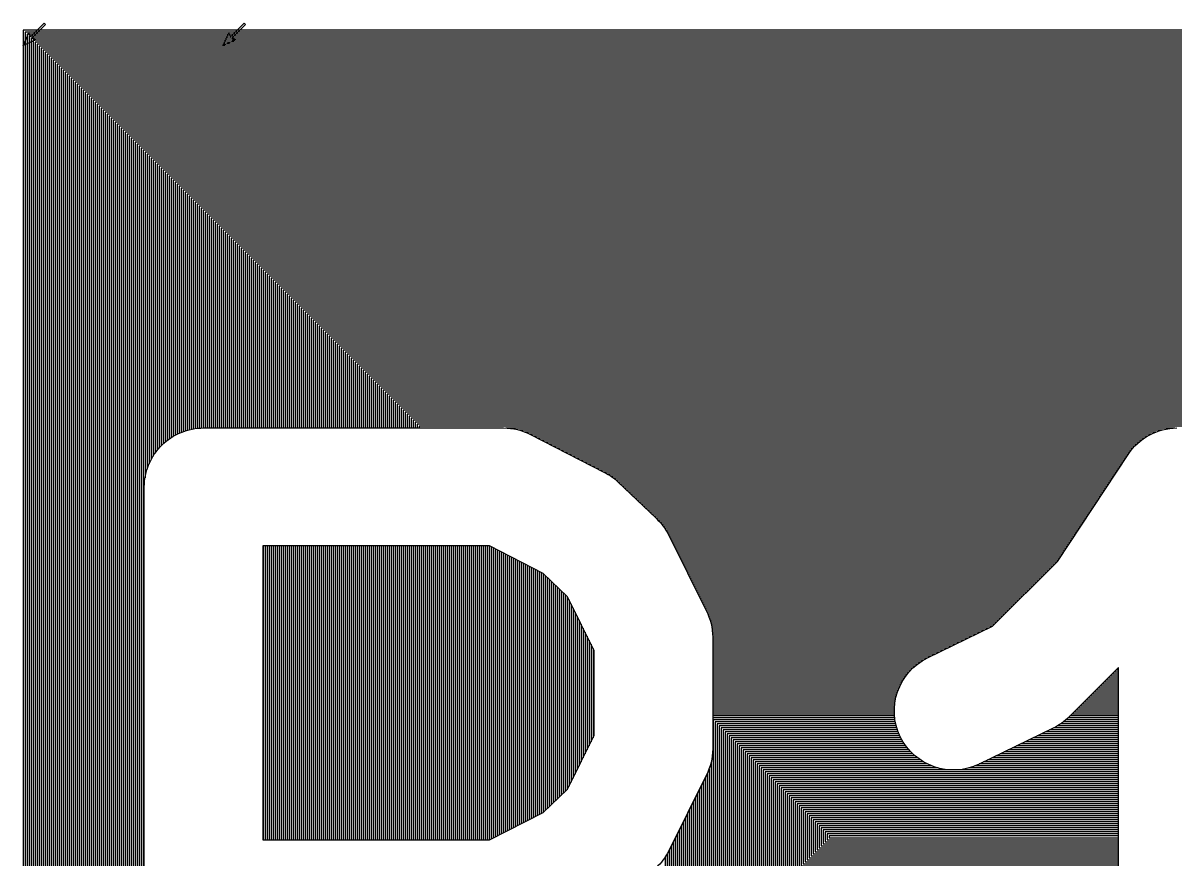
# Model space of a CAD drawing. Extents: x 0 to 5.72, y -4.73 to 0.03.
# Drawn here: x 0 to 1.464, y -1.034 to 0.029 of the extents above; entities that cross this region are included whole.
import ezdxf

# ---------------------------------------------------------------- set-up
doc = ezdxf.new("R2010")
doc.units = 0
doc.layers.get('0').update_dxf_attribs({"linetype": 'CONTINUOUS'})
doc.layers.add('Layer_1', color=7, linetype='CONTINUOUS')

msp = doc.modelspace()

# ---------------------------------------------------------------- linework, layer by layer
at = {"color": 7}
for points in [[(0, 0.0197), (0, -2.032371), (5.72058, -2.032371), (5.72058, 0.0197)], [(0.229443, -0.485697)], [(0.304373, -0.635559), (0.304373, -1.008662), (0.592211, -1.008662), (0.660425, -0.974039), (0.691431, -0.944586), (0.725538, -0.875853), (0.725538, -0.768884), (0.691431, -0.700156), (0.660425, -0.6707), (0.592211, -0.635559)]]:
    msp.add_lwpolyline(points, close=True, dxfattribs=at)
for points in [[(0.229443, -0.485697), (0.610298, -0.485697)], [(0.644403, -0.493964), (0.738454, -0.542024)], [(1.148766, -0.77767), (1.231448, -0.73736), (1.313614, -0.655198), (1.403533, -0.519286)], [(0.756026, -0.554429), (0.804085, -0.600418)], [(0.153995, -1.561602), (0.153995, -1.08411), (0.153995, -0.560627)], [(0.819587, -0.621089), (0.867646, -0.717723)], [(0.875914, -0.751315), (0.875914, -0.893425)], [(1.181839, -1.48667), (1.39113, -1.48667), (1.39113, -0.790072), (1.3286, -0.8526)], [(1.308448, -0.86707), (1.214397, -0.912544)], [(0.867646, -0.927014), (0.819587, -1.023648)]]:
    msp.add_lwpolyline(points, dxfattribs=at)
for points in [[(0.176147, -0.507482), (0.190307, -0.493419), (0.209487, -0.485579), (0.229443, -0.485697)], [(0.610298, -0.485697), (0.62216, -0.485717), (0.633849, -0.48855), (0.644403, -0.493964)], [(1.403533, -0.519286), (1.417323, -0.498464), (1.440571, -0.485871), (1.465544, -0.485697)], [(0.153995, -0.560627), (0.154015, -0.54067), (0.161987, -0.521545), (0.176147, -0.507482)], [(0.738454, -0.542024), (0.744877, -0.545293), (0.750795, -0.549471), (0.756026, -0.554429)], [(0.804085, -0.600418), (0.810409, -0.60636), (0.815654, -0.613354), (0.819587, -0.621089)], [(0.867646, -0.717723), (0.872982, -0.728123), (0.875813, -0.739626), (0.875914, -0.751315)], [(1.114143, -0.877921), (1.096022, -0.840676), (1.111523, -0.795794), (1.148766, -0.77767)], [(1.3286, -0.8526), (1.322733, -0.858508), (1.315922, -0.863399), (1.308448, -0.86707)], [(1.214397, -0.912544), (1.177152, -0.930666), (1.132267, -0.915165), (1.114143, -0.877921)], [(0.875914, -0.893425), (0.875813, -0.905113), (0.872981, -0.916615), (0.867646, -0.927014)], [(0.819587, -1.023648), (0.815654, -1.031383), (0.810409, -1.038377), (0.804085, -1.044319)]]:
    msp.add_open_spline(points, degree=3, dxfattribs=at)
at = {"layer": 'Layer_1', "color": 7}
for points in [[(0, 0), (0.007461, 0.016113), (0.009525, 0.011271), (0.026908, 0.028654), (0.026908, 0.028654), (0.028654, 0.026908), (0.011271, 0.009525), (0.016113, 0.007461)], [(0.254, 0), (0.261461, 0.016113), (0.263525, 0.011271), (0.280908, 0.028654), (0.280908, 0.028654), (0.282654, 0.026908), (0.265271, 0.009525), (0.270113, 0.007461)]]:
    msp.add_lwpolyline(points, close=True, dxfattribs=at)
at = {"layer": 'Layer_1', "color": 4}
for points in [[(5.720587, 0.0197), (0, 0.0197), (0, 0.0197), (0, 0.0197), (0, -2.029831), (0, -2.029831), (5.718047, -2.029831)], [(5.718047, 0.01716), (0.00254, 0.01716), (0.00254, -2.027291), (5.715507, -2.027291)], [(5.715507, 0.01462), (0.00508, 0.01462), (0.00508, -2.024751), (5.712967, -2.024751)], [(5.712967, 0.01208), (0.00762, 0.01208), (0.00762, -2.022211), (5.710427, -2.022211)], [(5.710427, 0.00954), (0.01016, 0.00954), (0.01016, -2.019671), (5.707887, -2.019671)], [(5.707887, 0.007), (0.0127, 0.007), (0.0127, -2.017131), (5.705347, -2.017131)], [(5.705347, 0.00446), (0.01524, 0.00446), (0.01524, -2.014591), (5.702807, -2.014591)], [(5.702807, 0.00192), (0.01778, 0.00192), (0.01778, -2.012051), (5.700267, -2.012051)], [(5.700267, -0.00062), (0.02032, -0.00062), (0.02032, -2.009511), (5.697728, -2.009511)], [(5.697728, -0.00316), (0.02286, -0.00316), (0.02286, -2.006971), (5.695188, -2.006971)], [(5.695188, -0.0057), (0.0254, -0.0057), (0.0254, -2.004431), (5.692648, -2.004431)], [(5.692648, -0.00824), (0.02794, -0.00824), (0.02794, -2.001891), (5.690108, -2.001891)], [(5.690108, -0.01078), (0.03048, -0.01078), (0.03048, -1.999351), (5.687568, -1.999351)], [(5.687568, -0.01332), (0.03302, -0.01332), (0.03302, -1.996811), (5.685028, -1.996811)], [(5.685028, -0.01586), (0.03556, -0.01586), (0.03556, -1.994271), (5.682488, -1.994271)], [(5.682488, -0.0184), (0.0381, -0.0184), (0.0381, -1.991731), (5.679948, -1.991731)], [(5.679948, -0.02094), (0.04064, -0.02094), (0.04064, -1.989191), (5.677408, -1.989191)], [(5.677408, -0.02348), (0.04318, -0.02348), (0.04318, -1.986651), (5.674868, -1.986651)], [(5.674868, -0.02602), (0.04572, -0.02602), (0.04572, -1.984111), (5.672328, -1.984111)], [(5.672328, -0.02856), (0.04826, -0.02856), (0.04826, -1.981571), (5.669788, -1.981571)], [(5.669788, -0.0311), (0.0508, -0.0311), (0.0508, -1.979031), (5.667248, -1.979031)], [(5.667248, -0.03364), (0.05334, -0.03364), (0.05334, -1.976491), (5.664708, -1.976491)], [(5.664708, -0.03618), (0.05588, -0.03618), (0.05588, -1.973951), (5.662168, -1.973951)], [(5.662168, -0.03872), (0.05842, -0.03872), (0.05842, -1.971411), (5.659628, -1.971411)], [(5.659628, -0.04126), (0.06096, -0.04126), (0.06096, -1.968871), (5.657088, -1.968871)], [(5.657088, -0.0438), (0.0635, -0.0438), (0.0635, -1.966331), (5.654548, -1.966331)], [(5.654548, -0.04634), (0.06604, -0.04634), (0.06604, -1.963791), (5.652008, -1.963791)], [(5.652008, -0.04888), (0.06858, -0.04888), (0.06858, -1.961251), (5.649468, -1.961251)], [(5.649468, -0.05142), (0.07112, -0.05142), (0.07112, -1.958711), (5.646928, -1.958711)], [(5.646928, -0.05396), (0.07366, -0.05396), (0.07366, -1.956171), (5.644388, -1.956171)], [(5.644388, -0.0565), (0.0762, -0.0565), (0.0762, -1.953631), (5.641848, -1.953631)], [(5.641848, -0.05904), (0.07874, -0.05904), (0.07874, -1.951091), (5.639308, -1.951091)], [(5.639308, -0.06158), (0.08128, -0.06158), (0.08128, -1.948551), (5.636768, -1.948551)], [(5.636768, -0.06412), (0.08382, -0.06412), (0.08382, -1.946011), (5.634228, -1.946011)], [(5.634228, -0.06666), (0.08636, -0.06666), (0.08636, -1.943471), (5.631688, -1.943471)], [(5.631688, -0.0692), (0.0889, -0.0692), (0.0889, -1.940931), (5.629148, -1.940931)], [(5.629148, -0.07174), (0.09144, -0.07174), (0.09144, -1.938391), (5.626608, -1.938391)], [(5.626608, -0.07428), (0.09398, -0.07428), (0.09398, -1.935851), (5.624068, -1.935851)], [(5.624068, -0.07682), (0.09652, -0.07682), (0.09652, -1.933311), (5.621528, -1.933311)], [(5.621528, -0.07936), (0.09906, -0.07936), (0.09906, -1.930771), (5.618988, -1.930771)], [(5.618988, -0.0819), (0.1016, -0.0819), (0.1016, -1.928231), (5.616448, -1.928231)], [(5.616448, -0.08444), (0.10414, -0.08444), (0.10414, -1.925691), (5.613908, -1.925691)], [(5.613908, -0.08698), (0.10668, -0.08698), (0.10668, -1.923151), (5.611368, -1.923151)], [(5.611368, -0.08952), (0.10922, -0.08952), (0.10922, -1.920611), (5.608828, -1.920611)], [(5.608828, -0.09206), (0.11176, -0.09206), (0.11176, -1.918071), (5.606288, -1.918071)], [(5.606288, -0.0946), (0.1143, -0.0946), (0.1143, -1.915531), (5.603748, -1.915531)], [(5.603748, -0.09714), (0.11684, -0.09714), (0.11684, -1.912991), (5.601208, -1.912991)], [(5.601208, -0.09968), (0.11938, -0.09968), (0.11938, -1.910451), (5.598668, -1.910451)], [(5.598668, -0.10222), (0.12192, -0.10222), (0.12192, -1.907911), (5.596128, -1.907911)], [(5.596128, -0.10476), (0.12446, -0.10476), (0.12446, -1.905371), (5.593588, -1.905371)], [(5.593588, -0.1073), (0.127, -0.1073), (0.127, -1.902831), (5.591048, -1.902831)], [(5.591048, -0.10984), (0.12954, -0.10984), (0.12954, -1.900291), (5.588508, -1.900291)], [(5.588508, -0.11238), (0.13208, -0.11238), (0.13208, -1.897751), (5.585968, -1.897751)], [(5.585968, -0.11492), (0.13462, -0.11492), (0.13462, -1.895211), (5.583428, -1.895211)], [(5.583428, -0.11746), (0.13716, -0.11746), (0.13716, -1.892671), (5.580888, -1.892671)], [(5.580888, -0.12), (0.1397, -0.12), (0.1397, -1.890131), (5.578348, -1.890131)], [(5.578348, -0.12254), (0.14224, -0.12254), (0.14224, -1.887591), (5.575808, -1.887591)], [(5.575808, -0.12508), (0.14478, -0.12508), (0.14478, -1.885051), (5.573268, -1.885051)], [(5.573268, -0.12762), (0.14732, -0.12762), (0.14732, -1.882511), (5.570728, -1.882511)], [(5.570728, -0.13016), (0.14986, -0.13016), (0.14986, -1.879971), (5.568188, -1.879971)], [(5.568188, -0.1327), (0.1524, -0.1327), (0.1524, -1.877431), (5.565648, -1.877431)], [(5.565648, -0.13524), (0.15494, -0.13524), (0.15494, -0.548833)], [(0.15494, -1.573403), (0.15494, -1.874891), (5.563108, -1.874891), (5.563108, -0.13778), (0.15748, -0.13778), (0.15748, -0.538104)], [(0.15748, -1.58413), (0.15748, -1.872351), (5.560568, -1.872351), (5.560568, -0.14032), (0.16002, -0.14032), (0.16002, -0.531249)], [(0.16002, -1.590985), (0.16002, -1.869811), (5.558028, -1.869811), (5.558028, -0.14286), (0.16256, -0.14286), (0.16256, -0.525895)], [(0.16256, -1.596339), (0.16256, -1.867271), (5.555488, -1.867271), (5.555488, -0.1454), (0.1651, -0.1454), (0.1651, -0.521427)], [(0.1651, -1.600807), (0.1651, -1.864731), (5.552948, -1.864731), (5.552948, -0.14794), (0.16764, -0.14794), (0.16764, -0.517566)], [(0.16764, -1.604668), (0.16764, -1.862191), (5.550408, -1.862191), (5.550408, -0.15048), (0.17018, -0.15048), (0.17018, -0.514162)], [(0.17018, -1.608072), (0.17018, -1.859651), (5.547868, -1.859651), (5.547868, -0.15302), (0.17272, -0.15302), (0.17272, -0.511119)], [(0.17272, -1.611112), (0.17272, -1.857111), (5.545328, -1.857111), (5.545328, -0.15556), (0.17526, -0.15556), (0.17526, -0.508379)], [(0.17526, -1.613855), (0.17526, -1.854571), (5.542788, -1.854571), (5.542788, -0.1581), (0.1778, -0.1581), (0.1778, -0.50589)], [(5.540248, -0.54547), (5.540248, -0.16064), (0.18034, -0.16064), (0.18034, -0.503624)], [(5.537708, -0.536199), (5.537708, -0.16318), (0.18288, -0.16318), (0.18288, -0.501551)], [(5.535168, -0.529786), (5.535168, -0.16572), (0.18542, -0.16572), (0.18542, -0.499656)], [(5.532628, -0.524673), (5.532628, -0.16826), (0.18796, -0.16826), (0.18796, -0.497919)], [(5.530088, -0.520365), (5.530088, -0.1708), (0.1905, -0.1708), (0.1905, -0.496332)], [(5.527548, -0.516624), (5.527548, -0.17334), (0.19304, -0.17334), (0.19304, -0.494879)], [(5.525008, -0.513317), (5.525008, -0.17588), (0.19558, -0.17588), (0.19558, -0.493553)], [(5.522468, -0.510355), (5.522468, -0.17842), (0.19812, -0.17842), (0.19812, -0.492349)], [(5.519928, -0.507683), (5.519928, -0.18096), (0.20066, -0.18096), (0.20066, -0.491257)], [(5.517388, -0.505257), (5.517388, -0.1835), (0.2032, -0.1835), (0.2032, -0.490274)], [(5.514848, -0.503045), (5.514848, -0.18604), (0.20574, -0.18604), (0.20574, -0.489395)], [(5.512308, -0.501023), (5.512308, -0.18858), (0.20828, -0.18858), (0.20828, -0.488615)], [(5.509768, -0.499169), (5.509768, -0.19112), (0.21082, -0.19112), (0.21082, -0.487932)], [(5.507228, -0.497472), (5.507228, -0.19366), (0.21336, -0.19366), (0.21336, -0.487345)], [(5.504688, -0.495918), (5.504688, -0.1962), (0.2159, -0.1962), (0.2159, -0.486847)], [(5.502148, -0.494498), (5.502148, -0.19874), (0.21844, -0.19874), (0.21844, -0.486443)], [(5.499608, -0.4932), (5.499608, -0.20128), (0.22098, -0.20128), (0.22098, -0.486126)], [(5.497068, -0.492021), (5.497068, -0.20382), (0.22352, -0.20382), (0.22352, -0.485895)], [(5.494528, -0.490957), (5.494528, -0.20636), (0.22606, -0.20636), (0.22606, -0.485752)], [(5.491988, -0.489999), (5.491988, -0.2089), (0.2286, -0.2089), (0.2286, -0.485697)], [(5.489448, -0.489146), (5.489448, -0.21144), (0.23114, -0.21144), (0.23114, -0.485697)], [(5.486908, -0.488392), (5.486908, -0.21398), (0.23368, -0.21398), (0.23368, -0.485697)], [(5.484368, -0.487736), (5.484368, -0.21652), (0.23622, -0.21652), (0.23622, -0.485697)], [(5.481828, -0.487172), (5.481828, -0.21906), (0.23876, -0.21906), (0.23876, -0.485697)], [(5.479288, -0.486702), (5.479288, -0.2216), (0.2413, -0.2216), (0.2413, -0.485697)], [(5.476748, -0.486324), (5.476748, -0.22414), (0.24384, -0.22414), (0.24384, -0.485697)], [(5.474208, -0.486032), (5.474208, -0.22668), (0.24638, -0.22668), (0.24638, -0.485697)], [(5.471668, -0.485826), (5.471668, -0.22922), (0.24892, -0.22922), (0.24892, -0.485697)], [(5.469128, -0.485709), (5.469128, -0.23176), (0.25146, -0.23176), (0.25146, -0.485697)], [(5.466588, -0.485679), (5.466588, -0.2343), (0.254, -0.2343), (0.254, -0.485697)], [(5.464048, -0.485735), (5.464048, -0.23684), (0.25654, -0.23684), (0.25654, -0.485697)], [(5.461508, -0.485874), (5.461508, -0.23938), (0.25908, -0.23938), (0.25908, -0.485697)], [(5.458968, -0.4861), (5.458968, -0.24192), (0.26162, -0.24192), (0.26162, -0.485697)], [(5.456428, -0.486415), (5.456428, -0.24446), (0.26416, -0.24446), (0.26416, -0.485697)], [(5.453888, -0.486817), (5.453888, -0.247), (0.2667, -0.247), (0.2667, -0.485697)], [(5.451348, -0.487309), (5.451348, -0.24954), (0.26924, -0.24954), (0.26924, -0.485697)], [(5.448808, -0.487894), (5.448808, -0.25208), (0.27178, -0.25208), (0.27178, -0.485697)], [(5.446268, -0.488569), (5.446268, -0.25462), (0.27432, -0.25462), (0.27432, -0.485697)], [(5.443728, -0.489341), (5.443728, -0.25716), (0.27686, -0.25716), (0.27686, -0.485697)], [(5.441188, -0.490215), (5.441188, -0.2597), (0.2794, -0.2597), (0.2794, -0.485697)], [(5.438648, -0.491191), (5.438648, -0.26224), (0.28194, -0.26224), (0.28194, -0.485697)], [(5.436108, -0.492273), (5.436108, -0.26478), (0.28448, -0.26478), (0.28448, -0.485697)], [(5.433568, -0.493472), (5.433568, -0.26732), (0.28702, -0.26732), (0.28702, -0.485697)], [(5.431028, -0.494787), (5.431028, -0.26986), (0.28956, -0.26986), (0.28956, -0.485697)], [(5.428488, -0.49623), (5.428488, -0.2724), (0.2921, -0.2724), (0.2921, -0.485697)], [(5.425948, -0.49781), (5.425948, -0.27494), (0.29464, -0.27494), (0.29464, -0.485697)], [(5.423408, -0.499537), (5.423408, -0.27748), (0.29718, -0.27748), (0.29718, -0.485697)], [(5.420868, -0.501424), (5.420868, -0.28002), (0.29972, -0.28002), (0.29972, -0.485697)], [(5.418328, -0.503487), (5.418328, -0.28256), (0.30226, -0.28256), (0.30226, -0.485697)], [(5.415788, -0.505747), (5.415788, -0.2851), (0.3048, -0.2851), (0.3048, -0.485697)], [(5.413248, -0.508226), (5.413248, -0.28764), (0.30734, -0.28764), (0.30734, -0.485697)], [(5.410708, -0.510962), (5.410708, -0.29018), (0.30988, -0.29018), (0.30988, -0.485697)], [(5.408168, -0.513995), (5.408168, -0.29272), (0.31242, -0.29272), (0.31242, -0.485697)], [(5.405628, -0.517388), (5.405628, -0.29526), (0.31496, -0.29526), (0.31496, -0.485697)], [(5.403088, -0.521152), (5.403088, -0.2978), (0.3175, -0.2978), (0.3175, -0.485697)], [(5.400548, -0.52497), (5.400548, -0.30034), (0.32004, -0.30034), (0.32004, -0.485697)], [(5.398008, -0.528788), (5.398008, -0.30288), (0.32258, -0.30288), (0.32258, -0.485697)], [(5.395468, -0.532603), (5.395468, -0.30542), (0.32512, -0.30542), (0.32512, -0.485697)], [(5.392928, -0.53642), (5.392928, -0.30796), (0.32766, -0.30796), (0.32766, -0.485697)], [(5.390388, -0.540238), (5.390388, -0.3105), (0.3302, -0.3105), (0.3302, -0.485697)], [(5.387848, -0.544056), (5.387848, -0.31304), (0.33274, -0.31304), (0.33274, -0.485697)], [(5.385308, -0.547873), (5.385308, -0.31558), (0.33528, -0.31558), (0.33528, -0.485697)], [(5.382768, -0.551691), (5.382768, -0.31812), (0.33782, -0.31812), (0.33782, -0.485697)], [(5.380228, -0.555508), (5.380228, -0.32066), (0.34036, -0.32066), (0.34036, -0.485697)], [(5.377688, -0.559324), (5.377688, -0.3232), (0.3429, -0.3232), (0.3429, -0.485697)], [(5.375148, -0.563141), (5.375148, -0.32574), (0.34544, -0.32574), (0.34544, -0.485697)], [(5.372608, -0.566959), (5.372608, -0.32828), (0.34798, -0.32828), (0.34798, -0.485697)], [(5.370068, -0.570776), (5.370068, -0.33082), (0.35052, -0.33082), (0.35052, -0.485697)], [(5.367528, -0.574594), (5.367528, -0.33336), (0.35306, -0.33336), (0.35306, -0.485697)], [(5.364988, -0.578412), (5.364988, -0.3359), (0.3556, -0.3359), (0.3556, -0.485697)], [(5.362448, -0.582229), (5.362448, -0.33844), (0.35814, -0.33844), (0.35814, -0.485697)], [(5.359908, -0.586044), (5.359908, -0.34098), (0.36068, -0.34098), (0.36068, -0.485697)], [(5.357368, -0.589862), (5.357368, -0.34352), (0.36322, -0.34352), (0.36322, -0.485697)], [(5.354828, -0.59368), (5.354828, -0.34606), (0.36576, -0.34606), (0.36576, -0.485697)], [(5.352288, -0.597497), (5.352288, -0.3486), (0.3683, -0.3486), (0.3683, -0.485697)], [(5.349748, -0.601315), (5.349748, -0.35114), (0.37084, -0.35114), (0.37084, -0.485697)], [(5.347208, -0.605132), (5.347208, -0.35368), (0.37338, -0.35368), (0.37338, -0.485697)], [(5.344668, -0.60895), (5.344668, -0.35622), (0.37592, -0.35622), (0.37592, -0.485697)], [(5.342128, -0.612765), (5.342128, -0.35876), (0.37846, -0.35876), (0.37846, -0.485697)], [(5.339588, -0.616583), (5.339588, -0.3613), (0.381, -0.3613), (0.381, -0.485697)], [(5.337048, -0.6204), (5.337048, -0.36384), (0.38354, -0.36384), (0.38354, -0.485697)], [(5.334508, -0.624218), (5.334508, -0.36638), (0.38608, -0.36638), (0.38608, -0.485697)], [(5.331968, -0.628036), (5.331968, -0.36892), (0.38862, -0.36892), (0.38862, -0.485697)], [(5.329428, -0.631853), (5.329428, -0.37146), (0.39116, -0.37146), (0.39116, -0.485697)], [(5.326888, -0.635671), (5.326888, -0.374), (0.3937, -0.374), (0.3937, -0.485697)], [(5.324348, -0.639486), (5.324348, -0.37654), (0.39624, -0.37654), (0.39624, -0.485697)], [(5.321808, -0.643304), (5.321808, -0.37908), (0.39878, -0.37908), (0.39878, -0.485697)], [(5.319268, -0.647121), (5.319268, -0.38162), (0.40132, -0.38162), (0.40132, -0.485697)], [(5.316728, -0.650939), (5.316728, -0.38416), (0.40386, -0.38416), (0.40386, -0.485697)], [(5.314188, -0.654756), (5.314188, -0.3867), (0.4064, -0.3867), (0.4064, -0.485697)], [(5.311648, -0.658574), (5.311648, -0.38924), (0.40894, -0.38924), (0.40894, -0.485697)], [(5.309108, -0.662392), (5.309108, -0.39178), (0.41148, -0.39178), (0.41148, -0.485697)], [(5.306568, -0.666207), (5.306568, -0.39432), (0.41402, -0.39432), (0.41402, -0.485697)], [(5.304028, -0.670024), (5.304028, -0.39686), (0.41656, -0.39686), (0.41656, -0.485697)], [(5.301488, -0.673842), (5.301488, -0.3994), (0.4191, -0.3994), (0.4191, -0.485697)], [(5.298948, -0.67766), (5.298948, -0.40194), (0.42164, -0.40194), (0.42164, -0.485697)], [(5.296408, -0.681477), (5.296408, -0.40448), (0.42418, -0.40448), (0.42418, -0.485697)], [(5.293868, -0.685295), (5.293868, -0.40702), (0.42672, -0.40702), (0.42672, -0.485697)], [(5.291328, -0.689112), (5.291328, -0.40956), (0.42926, -0.40956), (0.42926, -0.485697)], [(5.288788, -0.692928), (5.288788, -0.4121), (0.4318, -0.4121), (0.4318, -0.485697)], [(5.286248, -0.696745), (5.286248, -0.41464), (0.43434, -0.41464), (0.43434, -0.485697)], [(5.283708, -0.700563), (5.283708, -0.41718), (0.43688, -0.41718), (0.43688, -0.485697)], [(5.281168, -0.70438), (5.281168, -0.41972), (0.43942, -0.41972), (0.43942, -0.485697)], [(5.278628, -0.708198), (5.278628, -0.42226), (0.44196, -0.42226), (0.44196, -0.485697)], [(5.276088, -0.712016), (5.276088, -0.4248), (0.4445, -0.4248), (0.4445, -0.485697)], [(5.273548, -0.715833), (5.273548, -0.42734), (0.44704, -0.42734), (0.44704, -0.485697)], [(5.271008, -0.719648), (5.271008, -0.42988), (0.44958, -0.42988), (0.44958, -0.485697)], [(5.268468, -0.723466), (5.268468, -0.43242), (0.45212, -0.43242), (0.45212, -0.485697)], [(5.265928, -0.727284), (5.265928, -0.43496), (0.45466, -0.43496), (0.45466, -0.485697)], [(5.263388, -0.731101), (5.263388, -0.4375), (0.4572, -0.4375), (0.4572, -0.485697)], [(5.260848, -0.734919), (5.260848, -0.44004), (0.45974, -0.44004), (0.45974, -0.485697)], [(5.258308, -0.738736), (5.258308, -0.44258), (0.46228, -0.44258), (0.46228, -0.485697)], [(5.255768, -0.742554), (5.255768, -0.44512), (0.46482, -0.44512), (0.46482, -0.485697)], [(5.253228, -0.746369), (5.253228, -0.44766), (0.46736, -0.44766), (0.46736, -0.485697)], [(5.250688, -0.750187), (5.250688, -0.4502), (0.4699, -0.4502), (0.4699, -0.485697)], [(5.248148, -0.754004), (5.248148, -0.45274), (0.47244, -0.45274), (0.47244, -0.485697)], [(5.245608, -0.757822), (5.245608, -0.45528), (0.47498, -0.45528), (0.47498, -0.485697)], [(5.243068, -0.76164), (5.243068, -0.45782), (0.47752, -0.45782), (0.47752, -0.485697)], [(5.240528, -0.765457), (5.240528, -0.46036), (0.48006, -0.46036), (0.48006, -0.485697)], [(5.237988, -0.769275), (5.237988, -0.4629), (0.4826, -0.4629), (0.4826, -0.485697)], [(5.235448, -0.77309), (5.235448, -0.46544), (0.48514, -0.46544), (0.48514, -0.485697)], [(5.232908, -0.776908), (5.232908, -0.46798), (0.48768, -0.46798), (0.48768, -0.485697)], [(5.230368, -0.780725), (5.230368, -0.47052), (0.49022, -0.47052), (0.49022, -0.485697)], [(5.227828, -0.784543), (5.227828, -0.47306), (0.49276, -0.47306), (0.49276, -0.485697)], [(5.225288, -0.78836), (5.225288, -0.4756), (0.4953, -0.4756), (0.4953, -0.485697)], [(5.222748, -0.792178), (5.222748, -0.47814), (0.49784, -0.47814), (0.49784, -0.485697)], [(5.220208, -0.795996), (5.220208, -0.48068), (0.50038, -0.48068), (0.50038, -0.485697)], [(5.217668, -0.799811), (5.217668, -0.48322), (0.50292, -0.48322), (0.50292, -0.485697)], [(1.462936, -0.48576), (0.613258, -0.48576)], [(1.446466, -0.4883), (0.62976, -0.4883)], [(1.438765, -0.49084), (0.637466, -0.49084)], [(1.432994, -0.49338), (0.64324, -0.49338)], [(1.428262, -0.49592), (0.648231, -0.49592)], [(1.424211, -0.49846), (0.653202, -0.49846)], [(1.42066, -0.501), (0.658172, -0.501)], [(1.417503, -0.50354), (0.663143, -0.50354)], [(1.41466, -0.50608), (0.668114, -0.50608)], [(1.41209, -0.50862), (0.673085, -0.50862)], [(1.409751, -0.51116), (0.678055, -0.51116)], [(1.407615, -0.5137), (0.683026, -0.5137)], [(1.405659, -0.51624), (0.687997, -0.51624)], [(1.403871, -0.51878), (0.692968, -0.51878)], [(1.402187, -0.52132), (0.697939, -0.52132)], [(1.400505, -0.52386), (0.702909, -0.52386)], [(1.398826, -0.5264), (0.70788, -0.5264)], [(1.397145, -0.52894), (0.712851, -0.52894)], [(1.395466, -0.53148), (0.717822, -0.53148)], [(1.393784, -0.53402), (0.722792, -0.53402)], [(1.392105, -0.53656), (0.727763, -0.53656)], [(1.390424, -0.5391), (0.732734, -0.5391)], [(1.388742, -0.54164), (0.737702, -0.54164)], [(1.387063, -0.54418), (0.742394, -0.54418)], [(1.385382, -0.54672), (0.746422, -0.54672)], [(1.383703, -0.54926), (0.749955, -0.54926)], [(1.382021, -0.5518), (0.753102, -0.5518)], [(1.38034, -0.55434), (0.755932, -0.55434)], [(1.378661, -0.55688), (0.758586, -0.55688)], [(1.37698, -0.55942), (0.76124, -0.55942)], [(1.375301, -0.56196), (0.763895, -0.56196)], [(1.373619, -0.5645), (0.766549, -0.5645)], [(1.371938, -0.56704), (0.769203, -0.56704)], [(1.370259, -0.56958), (0.77186, -0.56958)], [(1.368577, -0.57212), (0.774515, -0.57212)], [(1.366898, -0.57466), (0.777169, -0.57466)], [(1.365217, -0.5772), (0.779823, -0.5772)], [(1.363538, -0.57974), (0.782477, -0.57974)], [(1.361856, -0.58228), (0.785132, -0.58228)], [(1.360175, -0.58482), (0.787786, -0.58482)], [(1.358496, -0.58736), (0.79044, -0.58736)], [(1.356815, -0.5899), (0.793095, -0.5899)], [(1.355136, -0.59244), (0.795749, -0.59244)], [(1.353454, -0.59498), (0.798403, -0.59498)], [(1.351773, -0.59752), (0.801058, -0.59752)], [(1.350094, -0.60006), (0.803712, -0.60006)], [(1.348412, -0.6026), (0.806313, -0.6026)], [(1.346733, -0.60514), (0.808688, -0.60514)], [(1.345052, -0.60768), (0.810854, -0.60768)], [(1.34337, -0.61022), (0.812838, -0.61022)], [(1.341691, -0.61276), (0.814652, -0.61276)], [(1.34001, -0.6153), (0.816313, -0.6153)], [(1.338331, -0.61784), (0.817834, -0.61784)], [(1.336649, -0.62038), (0.819221, -0.62038)], [(1.334968, -0.62292), (0.820499, -0.62292)], [(1.333289, -0.62546), (0.821761, -0.62546)], [(1.331608, -0.628), (0.823023, -0.628)], [(0.3048, -0.635559), (0.3048, -1.008662)], [(0.30734, -0.635559), (0.30734, -1.008662)], [(0.30988, -0.635559), (0.30988, -1.008662)], [(0.31242, -0.635559), (0.31242, -1.008662)], [(0.31496, -0.635559), (0.31496, -1.008662)], [(0.3175, -0.635559), (0.3175, -1.008662)], [(0.32004, -0.635559), (0.32004, -1.008662)], [(0.32258, -0.635559), (0.32258, -1.008662)], [(0.32512, -0.635559), (0.32512, -1.008662)], [(0.32766, -0.635559), (0.32766, -1.008662)], [(0.3302, -0.635559), (0.3302, -1.008662)], [(0.33274, -0.635559), (0.33274, -1.008662)], [(0.33528, -0.635559), (0.33528, -1.008662)], [(0.33782, -0.635559), (0.33782, -1.008662)], [(0.34036, -0.635559), (0.34036, -1.008662)], [(0.3429, -0.635559), (0.3429, -1.008662)], [(0.34544, -0.635559), (0.34544, -1.008662)], [(0.34798, -0.635559), (0.34798, -1.008662)], [(0.35052, -0.635559), (0.35052, -1.008662)], [(0.35306, -0.635559), (0.35306, -1.008662)], [(0.3556, -0.635559), (0.3556, -1.008662)], [(0.35814, -0.635559), (0.35814, -1.008662)], [(0.36068, -0.635559), (0.36068, -1.008662)], [(0.36322, -0.635559), (0.36322, -1.008662)], [(0.36576, -0.635559), (0.36576, -1.008662)], [(0.3683, -0.635559), (0.3683, -1.008662)], [(0.37084, -0.635559), (0.37084, -1.008662)], [(0.37338, -0.635559), (0.37338, -1.008662)], [(0.37592, -0.635559), (0.37592, -1.008662)], [(0.37846, -0.635559), (0.37846, -1.008662)], [(0.381, -0.635559), (0.381, -1.008662)], [(0.38354, -0.635559), (0.38354, -1.008662)], [(0.38608, -0.635559), (0.38608, -1.008662)], [(0.38862, -0.635559), (0.38862, -1.008662)], [(0.39116, -0.635559), (0.39116, -1.008662)], [(0.3937, -0.635559), (0.3937, -1.008662)], [(0.39624, -0.635559), (0.39624, -1.008662)], [(0.39878, -0.635559), (0.39878, -1.008662)], [(0.40132, -0.635559), (0.40132, -1.008662)], [(0.40386, -0.635559), (0.40386, -1.008662)], [(0.4064, -0.635559), (0.4064, -1.008662)], [(0.40894, -0.635559), (0.40894, -1.008662)], [(0.41148, -0.635559), (0.41148, -1.008662)], [(0.41402, -0.635559), (0.41402, -1.008662)], [(0.41656, -0.635559), (0.41656, -1.008662)], [(0.4191, -0.635559), (0.4191, -1.008662)], [(0.42164, -0.635559), (0.42164, -1.008662)], [(0.42418, -0.635559), (0.42418, -1.008662)], [(0.42672, -0.635559), (0.42672, -1.008662)], [(0.42926, -0.635559), (0.42926, -1.008662)], [(0.4318, -0.635559), (0.4318, -1.008662)], [(0.43434, -0.635559), (0.43434, -1.008662)], [(0.43688, -0.635559), (0.43688, -1.008662)], [(0.43942, -0.635559), (0.43942, -1.008662)], [(0.44196, -0.635559), (0.44196, -1.008662)], [(0.4445, -0.635559), (0.4445, -1.008662)], [(0.44704, -0.635559), (0.44704, -1.008662)], [(0.44958, -0.635559), (0.44958, -1.008662)], [(0.45212, -0.635559), (0.45212, -1.008662)], [(0.45466, -0.635559), (0.45466, -1.008662)], [(0.4572, -0.635559), (0.4572, -1.008662)], [(0.45974, -0.635559), (0.45974, -1.008662)], [(0.46228, -0.635559), (0.46228, -1.008662)], [(0.46482, -0.635559), (0.46482, -1.008662)], [(0.46736, -0.635559), (0.46736, -1.008662)], [(0.4699, -0.635559), (0.4699, -1.008662)], [(0.47244, -0.635559), (0.47244, -1.008662)], [(0.47498, -0.635559), (0.47498, -1.008662)], [(0.47752, -0.635559), (0.47752, -1.008662)], [(0.48006, -0.635559), (0.48006, -1.008662)], [(0.4826, -0.635559), (0.4826, -1.008662)], [(0.48514, -0.635559), (0.48514, -1.008662)], [(0.48768, -0.635559), (0.48768, -1.008662)], [(0.49022, -0.635559), (0.49022, -1.008662)], [(0.49276, -0.635559), (0.49276, -1.008662)], [(0.4953, -0.635559), (0.4953, -1.008662)], [(0.49784, -0.635559), (0.49784, -1.008662)], [(0.50038, -0.635559), (0.50038, -1.008662)], [(0.50292, -0.635559), (0.50292, -1.008662)], [(0.50546, -0.635559), (0.50546, -1.008662)], [(0.508, -0.635559), (0.508, -1.008662)], [(0.51054, -0.635559), (0.51054, -1.008662)], [(0.51308, -0.635559), (0.51308, -1.008662)], [(0.51562, -0.635559), (0.51562, -1.008662)], [(0.51816, -0.635559), (0.51816, -1.008662)], [(0.5207, -0.635559), (0.5207, -1.008662)], [(0.52324, -0.635559), (0.52324, -1.008662)], [(0.52578, -0.635559), (0.52578, -1.008662)], [(0.52832, -0.635559), (0.52832, -1.008662)], [(0.53086, -0.635559), (0.53086, -1.008662)], [(0.5334, -0.635559), (0.5334, -1.008662)], [(0.53594, -0.635559), (0.53594, -1.008662)], [(0.53848, -0.635559), (0.53848, -1.008662)], [(0.54102, -0.635559), (0.54102, -1.008662)], [(0.54356, -0.635559), (0.54356, -1.008662)], [(0.5461, -0.635559), (0.5461, -1.008662)], [(0.54864, -0.635559), (0.54864, -1.008662)], [(0.55118, -0.635559), (0.55118, -1.008662)], [(0.55372, -0.635559), (0.55372, -1.008662)], [(0.55626, -0.635559), (0.55626, -1.008662)], [(0.5588, -0.635559), (0.5588, -1.008662)], [(0.56134, -0.635559), (0.56134, -1.008662)], [(0.56388, -0.635559), (0.56388, -1.008662)], [(0.56642, -0.635559), (0.56642, -1.008662)], [(0.56896, -0.635559), (0.56896, -1.008662)], [(0.5715, -0.635559), (0.5715, -1.008662)], [(0.57404, -0.635559), (0.57404, -1.008662)], [(0.57658, -0.635559), (0.57658, -1.008662)], [(0.57912, -0.635559), (0.57912, -1.008662)], [(0.58166, -0.635559), (0.58166, -1.008662)], [(0.5842, -0.635559), (0.5842, -1.008662)], [(0.58674, -0.635559), (0.58674, -1.008662)], [(0.58928, -0.635559), (0.58928, -1.008662)], [(0.59182, -0.635559), (0.59182, -1.008662)], [(0.59436, -0.636667), (0.59436, -1.007573)], [(0.5969, -0.637975), (0.5969, -1.006282)], [(0.59944, -0.639283), (0.59944, -1.004992)], [(0.60198, -0.640591), (0.60198, -1.003704)], [(0.60452, -0.641899), (0.60452, -1.002414)], [(0.60706, -0.64321), (0.60706, -1.001126)], [(1.329929, -0.63054), (0.824288, -0.63054)], [(1.328247, -0.63308), (0.825551, -0.63308)], [(1.326568, -0.63562), (0.826813, -0.63562)], [(1.324887, -0.63816), (0.828078, -0.63816)], [(1.323205, -0.6407), (0.82934, -0.6407)], [(1.321526, -0.64324), (0.830603, -0.64324)], [(0.6096, -0.644518), (0.6096, -0.999836)], [(0.61214, -0.645826), (0.61214, -0.998548)], [(0.61468, -0.647134), (0.61468, -0.997258)], [(0.61722, -0.648442), (0.61722, -0.99597)], [(0.61976, -0.64975), (0.61976, -0.99468)], [(0.6223, -0.651061), (0.6223, -0.993389)], [(0.62484, -0.652369), (0.62484, -0.992101)], [(0.62738, -0.653677), (0.62738, -0.990811)], [(0.62992, -0.654985), (0.62992, -0.989523)], [(0.63246, -0.656293), (0.63246, -0.988233)], [(0.635, -0.657601), (0.635, -0.986945)], [(1.319845, -0.64578), (0.831868, -0.64578)], [(1.318166, -0.64832), (0.83313, -0.64832)], [(1.316484, -0.65086), (0.834392, -0.65086)], [(1.314803, -0.6534), (0.835657, -0.6534)], [(1.312873, -0.65594), (0.83692, -0.65594)], [(1.310333, -0.65848), (0.838182, -0.65848)], [(0.63754, -0.658909), (0.63754, -0.985655)], [(0.64008, -0.66022), (0.64008, -0.984367)], [(0.64262, -0.661528), (0.64262, -0.983077)], [(0.64516, -0.662836), (0.64516, -0.981786)], [(0.6477, -0.664144), (0.6477, -0.980499)], [(0.65024, -0.665452), (0.65024, -0.979208)], [(0.65278, -0.66676), (0.65278, -0.977921)], [(0.65532, -0.668071), (0.65532, -0.97663)], [(0.65786, -0.669379), (0.65786, -0.975342)], [(0.6604, -0.670687), (0.6604, -0.974052)], [(0.66294, -0.67309), (0.66294, -0.971652)], [(1.307793, -0.66102), (0.839447, -0.66102)], [(1.305253, -0.66356), (0.840709, -0.66356)], [(1.302713, -0.6661), (0.841972, -0.6661)], [(1.300173, -0.66864), (0.843237, -0.66864)], [(1.297633, -0.67118), (0.844499, -0.67118)], [(0.66548, -0.675503), (0.66548, -0.969239)], [(0.66802, -0.677916), (0.66802, -0.966826)], [(0.67056, -0.680329), (0.67056, -0.964413)], [(0.6731, -0.682742), (0.6731, -0.962)], [(0.67564, -0.685155), (0.67564, -0.959587)], [(0.67818, -0.687568), (0.67818, -0.957174)], [(1.295093, -0.67372), (0.845762, -0.67372)], [(1.29255, -0.67626), (0.847026, -0.67626)], [(1.29001, -0.6788), (0.848289, -0.6788)], [(1.28747, -0.68134), (0.849551, -0.68134)], [(1.28493, -0.68388), (0.850816, -0.68388)], [(1.28239, -0.68642), (0.852078, -0.68642)], [(0.68072, -0.689981), (0.68072, -0.954761)], [(0.68326, -0.692394), (0.68326, -0.952348)], [(0.6858, -0.694807), (0.6858, -0.949935)], [(0.68834, -0.69722), (0.68834, -0.947522)], [(0.69088, -0.699633), (0.69088, -0.945109)], [(1.27985, -0.68896), (0.853341, -0.68896)], [(1.27731, -0.6915), (0.854606, -0.6915)], [(1.27477, -0.69404), (0.855868, -0.69404)], [(1.27223, -0.69658), (0.857131, -0.69658)], [(1.26969, -0.69912), (0.858395, -0.69912)], [(1.26715, -0.70166), (0.859658, -0.70166)], [(0.69342, -0.704164), (0.69342, -0.940578)], [(0.69596, -0.709283), (0.69596, -0.935459)], [(0.6985, -0.714401), (0.6985, -0.930341)], [(1.26461, -0.7042), (0.86092, -0.7042)], [(1.26207, -0.70674), (0.862185, -0.70674)], [(1.25953, -0.70928), (0.863448, -0.70928)], [(1.25699, -0.71182), (0.86471, -0.71182)], [(1.25445, -0.71436), (0.865975, -0.71436)], [(1.251907, -0.7169), (0.867237, -0.7169)], [(0.70104, -0.719519), (0.70104, -0.925223)], [(0.70358, -0.724637), (0.70358, -0.920103)], [(0.70612, -0.729755), (0.70612, -0.914984)], [(1.249367, -0.71944), (0.8685, -0.71944)], [(1.246827, -0.72198), (0.869663, -0.72198)], [(1.244287, -0.72452), (0.870717, -0.72452)], [(1.241747, -0.72706), (0.871662, -0.72706)], [(1.239207, -0.7296), (0.872505, -0.7296)], [(0.70866, -0.734873), (0.70866, -0.909866)], [(0.7112, -0.739991), (0.7112, -0.904748)], [(0.71374, -0.745109), (0.71374, -0.89963)], [(1.236667, -0.73214), (0.873249, -0.73214)], [(1.234127, -0.73468), (0.8739, -0.73468)], [(1.231587, -0.73722), (0.874453, -0.73722)], [(1.226525, -0.73976), (0.874918, -0.73976)], [(1.221313, -0.7423), (0.875292, -0.7423)], [(1.216104, -0.74484), (0.875579, -0.74484)], [(0.71628, -0.750227), (0.71628, -0.89451)], [(0.71882, -0.755345), (0.71882, -0.889391)], [(0.72136, -0.760464), (0.72136, -0.884273)], [(1.210894, -0.74738), (0.875777, -0.74738)], [(1.205685, -0.74992), (0.875888, -0.74992)], [(1.200475, -0.75246), (0.875914, -0.75246)], [(1.195265, -0.755), (0.875914, -0.755)], [(1.190053, -0.75754), (0.875914, -0.75754)], [(1.184844, -0.76008), (0.875914, -0.76008)], [(0.7239, -0.765582), (0.7239, -0.879155)], [(1.179634, -0.76262), (0.875914, -0.76262)], [(1.174425, -0.76516), (0.875914, -0.76516)], [(1.169215, -0.7677), (0.875914, -0.7677)], [(1.164006, -0.77024), (0.875914, -0.77024)], [(1.158794, -0.77278), (0.875914, -0.77278)], [(1.153584, -0.77532), (0.875914, -0.77532)], [(1.148377, -0.77786), (0.875914, -0.77786)], [(1.143658, -0.7804), (0.875914, -0.7804)], [(1.139614, -0.78294), (0.875914, -0.78294)], [(1.136068, -0.78548), (0.875914, -0.78548)], [(1.132916, -0.78802), (0.875914, -0.78802)], [(1.130081, -0.79056), (0.875914, -0.79056)], [(1.39113, -0.79056), (1.390642, -0.79056)], [(1.127516, -0.7931), (0.875914, -0.7931)], [(1.125184, -0.79564), (0.875914, -0.79564)], [(1.123058, -0.79818), (0.875914, -0.79818)], [(1.12111, -0.80072), (0.875914, -0.80072)], [(1.11933, -0.80326), (0.875914, -0.80326)], [(1.39113, -0.80326), (1.377942, -0.80326)], [(1.39113, -0.80072), (1.380482, -0.80072)], [(1.39113, -0.79818), (1.383022, -0.79818)], [(1.39113, -0.79564), (1.385562, -0.79564)], [(1.39113, -0.7931), (1.388102, -0.7931)], [(1.117699, -0.8058), (0.875914, -0.8058)], [(1.116208, -0.80834), (0.875914, -0.80834)], [(1.114844, -0.81088), (0.875914, -0.81088)], [(1.113604, -0.81342), (0.875914, -0.81342)], [(1.112479, -0.81596), (0.875914, -0.81596)], [(1.111463, -0.8185), (0.875914, -0.8185)], [(1.39113, -0.8185), (1.362702, -0.8185)], [(1.39113, -0.81596), (1.365242, -0.81596)], [(1.39113, -0.81342), (1.367782, -0.81342)], [(1.39113, -0.81088), (1.370322, -0.81088)], [(1.39113, -0.80834), (1.372862, -0.80834)], [(1.39113, -0.8058), (1.375402, -0.8058)], [(1.110551, -0.82104), (0.875914, -0.82104)], [(1.109739, -0.82358), (0.875914, -0.82358)], [(1.109027, -0.82612), (0.875914, -0.82612)], [(1.108408, -0.82866), (0.875914, -0.82866)], [(1.107879, -0.8312), (0.875914, -0.8312)], [(1.107445, -0.83374), (0.875914, -0.83374)], [(1.39113, -0.83374), (1.34746, -0.83374)], [(1.39113, -0.8312), (1.35, -0.8312)], [(1.39113, -0.82866), (1.35254, -0.82866)], [(1.39113, -0.82612), (1.35508, -0.82612)], [(1.39113, -0.82358), (1.35762, -0.82358)], [(1.39113, -0.82104), (1.360162, -0.82104)], [(1.107097, -0.83628), (0.875914, -0.83628)], [(1.106835, -0.83882), (0.875914, -0.83882)], [(1.106665, -0.84136), (0.875914, -0.84136)], [(1.106579, -0.8439), (0.875914, -0.8439)], [(1.106579, -0.84644), (0.875914, -0.84644)], [(1.106665, -0.84898), (0.875914, -0.84898)], [(1.39113, -0.84898), (1.33222, -0.84898)], [(1.39113, -0.84644), (1.33476, -0.84644)], [(1.39113, -0.8439), (1.3373, -0.8439)], [(1.39113, -0.84136), (1.33984, -0.84136)], [(1.39113, -0.83882), (1.34238, -0.83882)], [(1.39113, -0.83628), (1.34492, -0.83628)], [(1.106838, -0.85152), (0.875914, -0.85152)], [(1.1071, -0.85406), (0.875914, -0.85406)], [(1.10745, -0.8566), (0.8763, -0.8566), (0.8763, -1.153531), (1.39113, -1.153531)], [(1.107889, -0.85914), (0.87884, -0.85914), (0.87884, -1.150991), (1.39113, -1.150991)], [(1.10842, -0.86168), (0.88138, -0.86168), (0.88138, -1.148451), (1.39113, -1.148451)], [(1.39113, -0.86168), (1.317691, -0.86168)], [(1.39113, -0.85914), (1.321186, -0.85914)], [(1.39113, -0.8566), (1.324303, -0.8566)], [(1.39113, -0.85406), (1.327109, -0.85406)], [(1.39113, -0.85152), (1.32968, -0.85152)], [(1.109045, -0.86422), (0.88392, -0.86422), (0.88392, -1.145911), (1.39113, -1.145911)], [(1.109767, -0.86676), (0.88646, -0.86676), (0.88646, -1.143371), (1.39113, -1.143371)], [(1.110584, -0.8693), (0.889, -0.8693), (0.889, -1.140831), (1.39113, -1.140831)], [(1.111504, -0.87184), (0.89154, -0.87184), (0.89154, -1.138291), (1.39113, -1.138291)], [(1.11253, -0.87438), (0.89408, -0.87438), (0.89408, -1.135751), (1.39113, -1.135751)], [(1.113665, -0.87692), (0.89662, -0.87692), (0.89662, -1.133211), (1.39113, -1.133211)], [(1.39113, -0.87692), (1.288075, -0.87692)], [(1.39113, -0.87438), (1.29333, -0.87438)], [(1.39113, -0.87184), (1.298583, -0.87184)], [(1.39113, -0.8693), (1.303835, -0.8693)], [(1.39113, -0.86676), (1.30907, -0.86676)], [(1.39113, -0.86422), (1.313708, -0.86422)], [(1.114913, -0.87946), (0.89916, -0.87946), (0.89916, -1.130671), (1.39113, -1.130671)], [(1.116282, -0.882), (0.9017, -0.882), (0.9017, -1.128131), (1.39113, -1.128131)], [(1.11778, -0.88454), (0.90424, -0.88454), (0.90424, -1.125591), (1.39113, -1.125591)], [(1.119419, -0.88708), (0.90678, -0.88708), (0.90678, -1.123051), (1.39113, -1.123051)], [(1.121207, -0.88962), (0.90932, -0.88962), (0.90932, -1.120511), (1.39113, -1.120511)], [(1.12316, -0.89216), (0.91186, -0.89216), (0.91186, -1.117971), (1.39113, -1.117971)], [(1.39113, -0.89216), (1.256556, -0.89216)], [(1.39113, -0.88962), (1.261808, -0.88962)], [(1.39113, -0.88708), (1.267061, -0.88708)], [(1.39113, -0.88454), (1.272316, -0.88454)], [(1.39113, -0.882), (1.277569, -0.882)], [(1.39113, -0.87946), (1.282822, -0.87946)], [(1.125296, -0.8947), (0.9144, -0.8947), (0.9144, -1.115431), (1.39113, -1.115431)], [(1.127641, -0.89724), (0.91694, -0.89724), (0.91694, -1.112891), (1.39113, -1.112891)], [(1.130216, -0.89978), (0.91948, -0.89978), (0.91948, -1.110351), (1.39113, -1.110351)], [(1.133063, -0.90232), (0.92202, -0.90232), (0.92202, -1.107811), (1.39113, -1.107811)], [(1.136233, -0.90486), (0.92456, -0.90486), (0.92456, -1.105271), (1.39113, -1.105271)], [(1.139797, -0.9074), (0.9271, -0.9074), (0.9271, -1.102731), (1.39113, -1.102731)], [(1.39113, -0.9074), (1.225034, -0.9074)], [(1.39113, -0.90486), (1.230287, -0.90486)], [(1.39113, -0.90232), (1.235542, -0.90232)], [(1.39113, -0.89978), (1.240795, -0.89978)], [(1.39113, -0.89724), (1.246048, -0.89724)], [(1.39113, -0.8947), (1.251303, -0.8947)], [(0.87122, -0.918901), (0.87122, -1.158611), (1.39113, -1.158611)], [(0.87376, -0.910633), (0.87376, -1.156071), (1.39113, -1.156071)], [(1.143869, -0.90994), (0.92964, -0.90994), (0.92964, -1.100191), (1.39113, -1.100191)], [(1.148629, -0.91248), (0.93218, -0.91248), (0.93218, -1.097651), (1.39113, -1.097651)], [(1.15444, -0.91502), (0.93472, -0.91502), (0.93472, -1.095111), (1.39113, -1.095111)], [(1.162212, -0.91756), (0.93726, -0.91756), (0.93726, -1.092571), (1.39113, -1.092571)], [(1.179896, -0.9201), (0.9398, -0.9201), (0.9398, -1.090031), (1.39113, -1.090031)], [(1.39113, -0.9201), (1.183378, -0.9201)], [(1.39113, -0.91756), (1.201001, -0.91756)], [(1.39113, -0.91502), (1.208735, -0.91502)], [(1.39113, -0.91248), (1.214529, -0.91248)], [(1.39113, -0.90994), (1.219782, -0.90994)], [(0.8636, -0.93515), (0.8636, -1.166231), (1.39113, -1.166231)], [(0.86614, -0.930042), (0.86614, -1.163691), (1.39113, -1.163691)], [(0.86868, -0.924918), (0.86868, -1.161151), (1.39113, -1.161151)], [(1.39113, -0.92264), (0.94234, -0.92264), (0.94234, -1.087491), (1.39113, -1.087491)], [(1.39113, -0.92518), (0.94488, -0.92518), (0.94488, -1.084951), (1.39113, -1.084951)], [(1.39113, -0.92772), (0.94742, -0.92772), (0.94742, -1.082411), (1.39113, -1.082411)], [(1.39113, -0.93026), (0.94996, -0.93026), (0.94996, -1.079871), (1.39113, -1.079871)], [(1.39113, -0.9328), (0.9525, -0.9328), (0.9525, -1.077331), (1.39113, -1.077331)], [(1.39113, -0.93534), (0.95504, -0.93534), (0.95504, -1.074791), (1.39113, -1.074791)], [(0.85598, -0.950471), (0.85598, -1.173851), (1.39113, -1.173851)], [(0.85852, -0.945365), (0.85852, -1.171311), (1.39113, -1.171311)], [(0.86106, -0.940257), (0.86106, -1.168771), (1.39113, -1.168771)], [(1.39113, -0.93788), (0.95758, -0.93788), (0.95758, -1.072251), (1.39113, -1.072251)], [(1.39113, -0.94042), (0.96012, -0.94042), (0.96012, -1.069711), (1.39113, -1.069711)], [(1.39113, -0.94296), (0.96266, -0.94296), (0.96266, -1.067171), (1.39113, -1.067171)], [(1.39113, -0.9455), (0.9652, -0.9455), (0.9652, -1.064631), (1.39113, -1.064631)], [(1.39113, -0.94804), (0.96774, -0.94804), (0.96774, -1.062091), (1.39113, -1.062091)], [(1.39113, -0.95058), (0.97028, -0.95058), (0.97028, -1.059551), (1.39113, -1.059551)], [(0.84836, -0.965792), (0.84836, -1.181471), (1.39113, -1.181471)], [(0.8509, -0.960687), (0.8509, -1.178931), (1.39113, -1.178931)], [(0.85344, -0.955579), (0.85344, -1.176391), (1.39113, -1.176391)], [(1.39113, -0.95312), (0.97282, -0.95312), (0.97282, -1.057011), (1.39113, -1.057011)], [(1.39113, -0.95566), (0.97536, -0.95566), (0.97536, -1.054471), (1.39113, -1.054471)], [(1.39113, -0.9582), (0.9779, -0.9582), (0.9779, -1.051931), (1.39113, -1.051931)], [(1.39113, -0.96074), (0.98044, -0.96074), (0.98044, -1.049391), (1.39113, -1.049391)], [(1.39113, -0.96328), (0.98298, -0.96328), (0.98298, -1.046851), (1.39113, -1.046851)], [(1.39113, -0.96582), (0.98552, -0.96582), (0.98552, -1.044311), (1.39113, -1.044311)], [(0.84328, -0.976008), (0.84328, -1.186551), (1.39113, -1.186551)], [(0.84582, -0.9709), (0.84582, -1.184011), (1.39113, -1.184011)], [(1.39113, -0.96836), (0.98806, -0.96836), (0.98806, -1.041771), (1.39113, -1.041771)], [(1.39113, -0.9709), (0.9906, -0.9709), (0.9906, -1.039231), (1.39113, -1.039231)], [(1.39113, -0.97344), (0.99314, -0.97344), (0.99314, -1.036691), (1.39113, -1.036691)], [(1.39113, -0.97598), (0.99568, -0.97598), (0.99568, -1.034151), (1.39113, -1.034151)], [(1.39113, -0.97852), (0.99822, -0.97852), (0.99822, -1.031611), (1.39113, -1.031611)], [(0.83566, -0.991329), (0.83566, -1.194171), (1.39113, -1.194171)], [(0.8382, -0.986221), (0.8382, -1.191631), (1.39113, -1.191631)], [(0.84074, -0.981116), (0.84074, -1.189091), (1.39113, -1.189091)], [(1.39113, -0.98106), (1.00076, -0.98106), (1.00076, -1.029071), (1.39113, -1.029071)], [(1.39113, -0.9836), (1.0033, -0.9836), (1.0033, -1.026531), (1.39113, -1.026531)], [(1.39113, -0.98614), (1.00584, -0.98614), (1.00584, -1.023991), (1.39113, -1.023991)], [(1.39113, -0.98868), (1.00838, -0.98868), (1.00838, -1.021451), (1.39113, -1.021451)], [(1.39113, -0.99122), (1.01092, -0.99122), (1.01092, -1.018911), (1.39113, -1.018911)], [(1.39113, -0.99376), (1.01346, -0.99376), (1.01346, -1.016371), (1.39113, -1.016371)], [(0.82804, -1.006651), (0.82804, -1.201791), (1.39113, -1.201791)], [(0.83058, -1.001545), (0.83058, -1.199251), (1.39113, -1.199251)], [(0.83312, -0.996437), (0.83312, -1.196711), (1.39113, -1.196711)], [(1.39113, -0.9963), (1.016, -0.9963), (1.016, -1.013831), (1.39113, -1.013831)], [(1.39113, -0.99884), (1.01854, -0.99884), (1.01854, -1.011291), (1.39113, -1.011291)], [(1.39113, -1.00138), (1.02108, -1.00138), (1.02108, -1.008751), (1.39113, -1.008751)], [(1.39113, -1.00392), (1.02362, -1.00392), (1.02362, -1.006211), (1.39113, -1.006211)], [(0.82042, -1.021972), (0.82042, -1.209411), (1.39113, -1.209411)], [(0.82296, -1.016866), (0.82296, -1.206871), (1.39113, -1.206871)], [(0.8255, -1.011758), (0.8255, -1.204331), (1.39113, -1.204331)], [(0.81534, -1.030951), (0.81534, -1.214491), (1.39113, -1.214491)], [(0.81788, -1.026816), (0.81788, -1.211951), (1.39113, -1.211951)]]:
    msp.add_lwpolyline(points, dxfattribs=at)

doc.saveas('drawing.dxf')
